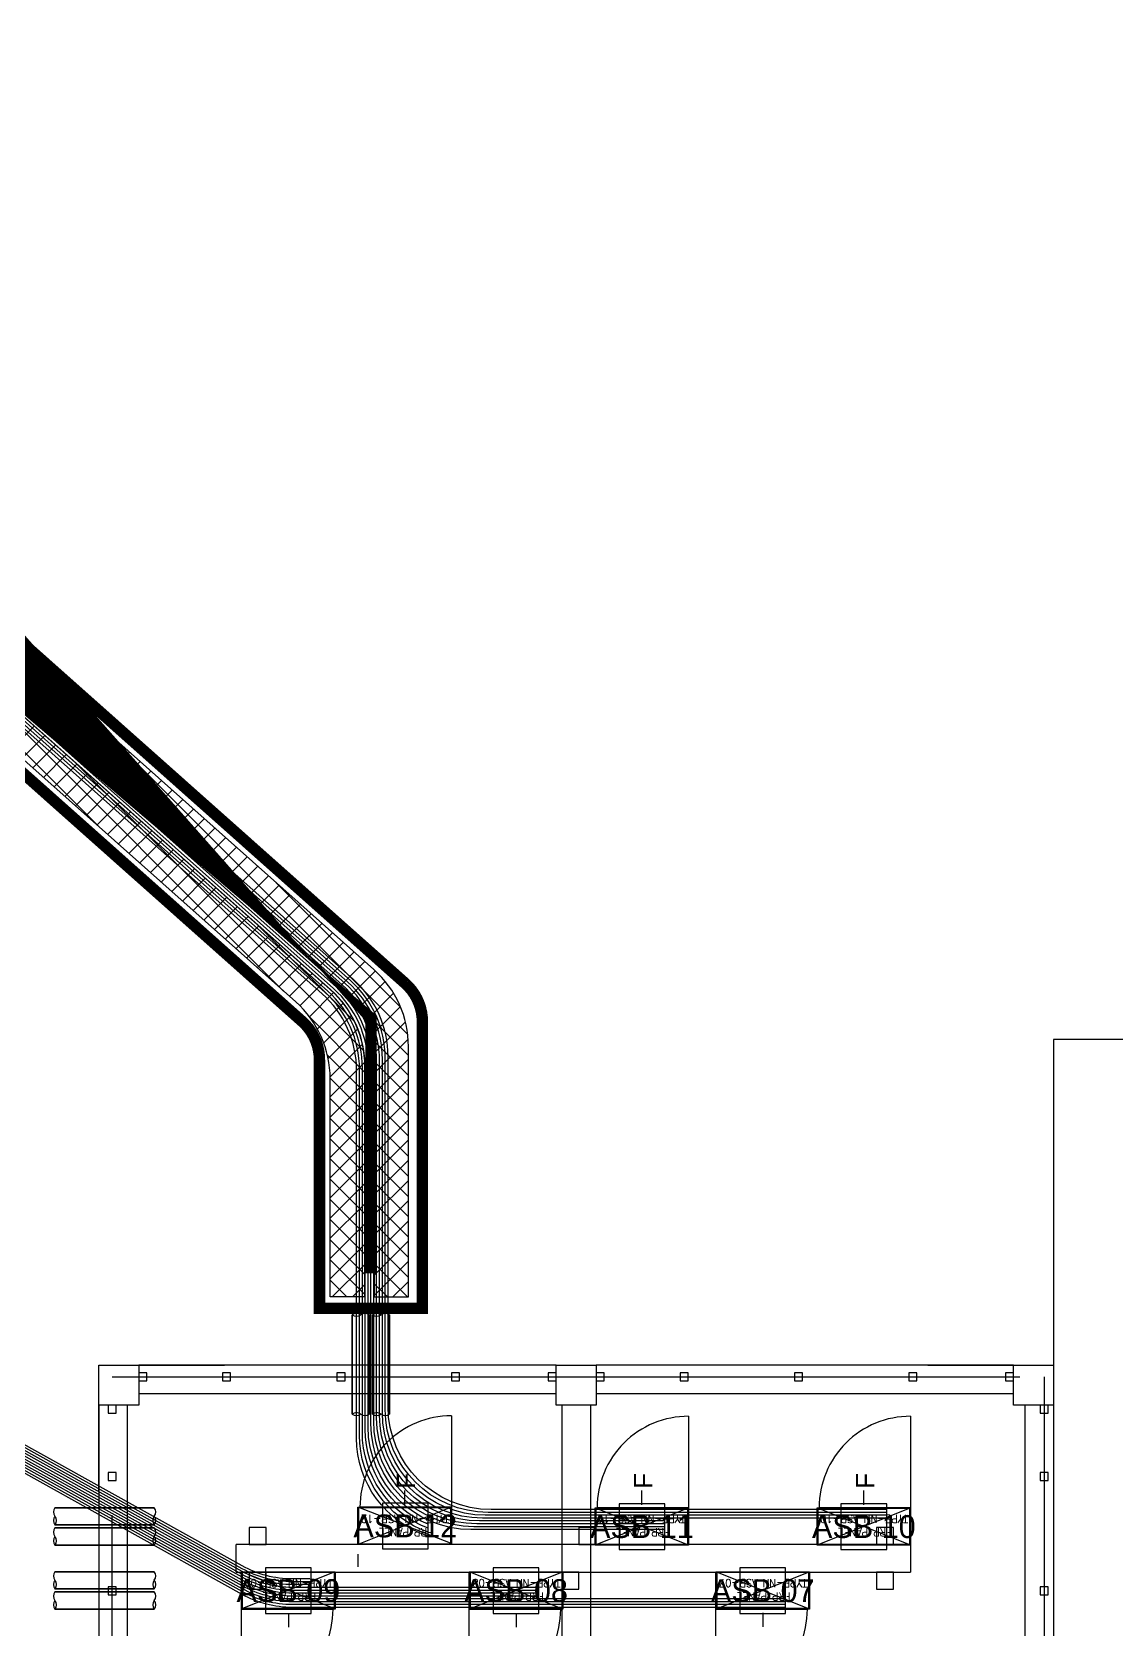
# Model space of a CAD drawing. Header units: metres. Extents: x 532643 to 533032, y 2674497 to 2674929.
# Drawn here: x 532826.05 to 532835.53, y 2674796.39 to 2674810.36 of the extents above; entities that cross this region are included whole.
import ezdxf
from ezdxf.enums import TextEntityAlignment as Align

# ---------------------------------------------------------------- set-up
doc = ezdxf.new("R2010")
doc.units = ezdxf.units.M
doc.header["$MEASUREMENT"] = 0
for name, pattern in [('DASHED', [0.75, 0.5, -0.25]), ('DASHED2', [0.375, 0.25, -0.125]), ('HIDDEN', [0.375, 0.25, -0.125]), ('PHANTOM', [63.50000000000001, 31.75, -6.35, 6.35, -6.35, 6.35, -6.35])]:
    doc.linetypes.add(name, pattern=pattern)
for name, color, linetype in [('1', 5, 'Continuous'), ('300mm Hume Pipe', 74, 'Continuous'), ('Excavation', 7, 'Continuous'), ('IDT', 7, 'Continuous'), ('LT Cable(AG) INV to LT Panel BL-06', 2, 'Continuous'), ('Trench (AC)-BL06', 14, 'Continuous')]:
    doc.layers.add(name, color=color, linetype=linetype)
doc.styles.add('Arial', font='arial.ttf')
doc.styles.add('RomanS', font='romans.shx')
doc.styles.get("Standard").update_dxf_attribs({"font": 'Adani Regular.ttf'})
doc.linetypes.add('FOUNDATION LAYOUT$0$FENCELINE1', pattern='A,6.35,-2.54,[133,ltypeshp.shx,S=2.54,R=0,X=-2.54,Y=0],-2.54,25.4', length=36.83)

# ---------------------------------------------------------------- blocks, each defined once
blk = doc.blocks.new('ASB')
at = {"layer": '1', "color": 5}
blk.add_lwpolyline([(-0.2, -0.2), (0.2, -0.2), (0.2, 0.2), (-0.2, 0.2)], close=True, dxfattribs=at)
at = {"layer": '1', "color": 7}
blk.add_attdef('ID', text='', height=0.2, dxfattribs=at).set_placement((0, 0), align=Align.MIDDLE_CENTER)
blk = doc.blocks.new('IDT')
at = {"layer": 'IDT', "color": 8, "linetype": 'PHANTOM', "ltscale": 0.25}
for p, q in [((33.78305947702646, 18.31032447560767), (33.78305947702646, 9.160324475607581)), ((25.63305947702636, 9.160324475607581), (25.63305947702636, 16.03532447560758)), ((33.78305947702646, 9.160324475607581), (25.63305947702636, 9.160324475607581))]:
    blk.add_line(p, q, dxfattribs=at)
at = {"layer": 'IDT', "color": 8}
for p, q in [((25.55203310577579, 9.410145771028397), (25.55203310577579, 12.06014577102826)), ((25.80203310577579, 9.410145771028397), (25.80203310577579, 12.06014577102826)), ((29.60203310577552, 9.410145771028397), (29.60203310577552, 12.06014577102826)), ((29.85203310577552, 9.410145771028397), (29.85203310577552, 12.06014577102826)), ((33.6520331057757, 9.410145771028397), (33.6520331057757, 12.06014577102826)), ((33.9020331057757, 9.410145771028397), (33.9020331057757, 12.06014577102826)), ((27.68603310577581, 11.1931585117926), (28.50403310577556, 11.1931585117926)), ((27.68603310577581, 10.86615851179261), (27.68603310577581, 11.1931585117926)), ((27.69503310577582, 10.86965851179264), (27.69503310577582, 11.18965851179257)), ((27.69503310577582, 11.18965851179257), (28.49503310577555, 11.18965851179257)), ((28.49503310577555, 11.18965851179257), (27.69503310577582, 10.86965851179264)), ((28.49503310577555, 10.86965851179264), (27.69503310577582, 11.18965851179257)), ((28.49503310577555, 11.18965851179257), (28.49503310577555, 10.86965851179264)), ((28.50403310577556, 11.1931585117926), (28.50403310577556, 10.86615851179261)), ((29.8430331057755, 11.19316355596482), (30.66103310577572, 11.19316355596482)), ((29.8430331057755, 10.86616355596482), (29.8430331057755, 11.19316355596482)), ((29.85203310577552, 10.86966355596462), (29.85203310577552, 11.18966355596478)), ((29.85203310577552, 11.18966355596478), (30.6520331057757, 11.18966355596478)), ((30.6520331057757, 11.18966355596478), (29.85203310577552, 10.86966355596462)), ((30.6520331057757, 10.86966355596462), (29.85203310577552, 11.18966355596478)), ((30.6520331057757, 11.18966355596478), (30.6520331057757, 10.86966355596462)), ((30.66103310577572, 11.19316355596482), (30.66103310577572, 10.86616355596482)), ((31.83392632624444, 11.19316355596482), (32.65192632624419, 11.19316355596482)), ((31.83392632624444, 10.86616355596482), (31.83392632624444, 11.19316355596482)), ((31.84292632624445, 10.86966355596462), (31.84292632624445, 11.18966355596478)), ((31.84292632624445, 11.18966355596478), (32.64292632624418, 11.18966355596478)), ((31.84292632624445, 10.86966355596462), (32.64292632624418, 11.18966355596478)), ((31.84292632624445, 11.18966355596478), (32.64292632624418, 10.86966355596485)), ((32.64292632624418, 11.18966355596478), (32.64292632624418, 10.86966355596485)), ((32.65192632624419, 11.19316355596482), (32.65192632624419, 10.86616355596482)), ((25.59805947702651, 11.06854747735485), (25.59805947702651, 10.99854747735469)), ((25.66805947702622, 11.06854747735485), (25.59805947702651, 11.06854747735485)), ((25.66805947702622, 10.99854747735469), (25.66805947702622, 11.06854747735485)), ((33.7480594770266, 11.06854747735485), (33.7480594770266, 10.99854747735469)), ((33.81805947702631, 11.06854747735485), (33.7480594770266, 11.06854747735485)), ((33.81805947702631, 10.99854747735469), (33.81805947702631, 11.06854747735485)), ((25.59805947702651, 10.99854747735469), (25.66805947702622, 10.99854747735469)), ((26.95103310577568, 11.01965851179273), (26.95103310577568, 10.86965851179264)), ((27.10103310577577, 11.01965851179273), (26.95103310577568, 11.01965851179273)), ((27.10103310577577, 10.86965851179264), (27.10103310577577, 11.01965851179273)), ((29.70203310577588, 11.01965851179273), (29.70203310577588, 10.86965851179264)), ((29.85203310577597, 11.01965851179273), (29.70203310577588, 11.01965851179273)), ((29.85203310577597, 10.86965851179264), (29.85203310577597, 11.01965851179273)), ((32.4369263262445, 11.0196585117925), (32.4369263262445, 10.86965851179264)), ((32.58692632624414, 11.0196585117925), (32.4369263262445, 11.0196585117925)), ((32.58692632624414, 10.86965851179264), (32.58692632624414, 11.0196585117925)), ((33.7480594770266, 10.99854747735469), (33.81805947702631, 10.99854747735469)), ((32.69924909500176, 10.86966355596462), (26.80203310577579, 10.86965851179286)), ((26.95103310577568, 10.86965851179264), (27.10103310577577, 10.86965851179264)), ((28.50403310577556, 10.86615851179261), (27.68603310577581, 10.86615851179261)), ((28.49503310577555, 10.86965851179264), (27.69503310577582, 10.86965851179264)), ((29.70203310577588, 10.86965851179264), (29.85203310577597, 10.86965851179264)), ((30.66103310577572, 10.86616355596482), (29.8430331057755, 10.86616355596482)), ((30.6520331057757, 10.86966355596462), (29.85203310577552, 10.86966355596462)), ((31.63518662643108, 10.71242244929829), (31.63518662643108, 10.8226436008905)), ((32.65192632624419, 10.86616355596482), (31.83392632624444, 10.86616355596482)), ((32.64292632624418, 10.86966355596485), (31.84292632624445, 10.86966355596462)), ((32.4369263262445, 10.86965851179264), (32.58692632624414, 10.86965851179264)), ((32.69925243467858, 10.86966355596758), (32.69925243467858, 10.62966355685978)), ((26.80203310577579, 10.6331585126876), (27.62003310577555, 10.6331585126876)), ((26.80203310577579, 10.3061585126876), (26.80203310577579, 10.6331585126876)), ((26.80203310577579, 10.62966355685978), (32.69924909500176, 10.62966355685978)), ((26.81103310577581, 10.30965851268763), (26.81103310577581, 10.62965851268757)), ((26.81103310577581, 10.62965851268757), (27.61103310577553, 10.62965851268757)), ((27.61103310577553, 10.62965851268757), (26.81103310577581, 10.30965851268763)), ((27.61103310577553, 10.30965851268763), (26.81103310577581, 10.62965851268757)), ((26.95103310577568, 10.62965851268757), (26.95103310577568, 10.6296585126878)), ((26.95103310577568, 10.62965851268757), (26.95103310577568, 10.47965851268748)), ((27.10103310577577, 10.62965851268757), (26.95103310577568, 10.62965851268757)), ((27.10103310577577, 10.47965851268748), (27.10103310577577, 10.62965851268757)), ((27.61103310577553, 10.62965851268757), (27.61103310577553, 10.30965851268763)), ((27.62003310577555, 10.6331585126876), (27.62003310577555, 10.3061585126876)), ((28.7430331057756, 10.6331585126876), (29.56103310577581, 10.6331585126876)), ((28.7430331057756, 10.3061585126876), (28.7430331057756, 10.6331585126876)), ((28.75203310577561, 10.30965851268763), (28.75203310577561, 10.62965851268757)), ((28.75203310577561, 10.62965851268757), (29.55203310577579, 10.62965851268757)), ((29.55203310577579, 10.62965851268757), (28.75203310577561, 10.30965851268763)), ((29.55203310577579, 10.30965851268763), (28.75203310577561, 10.62965851268757)), ((29.55203310577579, 10.62965851268757), (29.55203310577579, 10.30965851268763)), ((29.55203310577579, 10.62965851268757), (29.55203310577579, 10.47965851268748)), ((29.70203310577588, 10.62965851268757), (29.55203310577579, 10.62965851268757)), ((29.56103310577581, 10.6331585126876), (29.56103310577581, 10.3061585126876)), ((29.70203310577588, 10.47965851268748), (29.70203310577588, 10.62965851268757)), ((30.81703310577566, 10.62928158855436), (31.63503310577542, 10.62928158855436)), ((30.81703310577566, 10.30228158855437), (30.81703310577566, 10.62928158855436)), ((30.82603310577568, 10.3057815885544), (30.82603310577568, 10.62578158855433)), ((30.82603310577568, 10.62578158855433), (31.62603310577586, 10.62578158855433)), ((30.82603310577568, 10.3057815885544), (31.62603310577586, 10.62578158855433)), ((31.62603310577586, 10.62578158855433), (31.62603310577586, 10.3057815885544)), ((31.63503310577542, 10.62928158855436), (31.63503310577542, 10.30228158855437)), ((32.4369263262445, 10.62965851268757), (32.4369263262445, 10.47965851268748)), ((32.58692632624414, 10.62965851268757), (32.4369263262445, 10.62965851268757)), ((32.58692632624414, 10.47965851268748), (32.58692632624414, 10.62965851268757)), ((26.95103310577568, 10.47965851268748), (27.10103310577577, 10.47965851268748)), ((29.55203310577579, 10.47965851268748), (29.70203310577588, 10.47965851268748)), ((30.82603310577568, 10.61801765194389), (31.62603310577586, 10.3057815885544)), ((32.4369263262445, 10.47965851268748), (32.58692632624414, 10.47965851268748)), ((27.62003310577555, 10.3061585126876), (26.80203310577579, 10.3061585126876)), ((27.61103310577553, 10.30965851268763), (26.81103310577581, 10.30965851268763)), ((29.56103310577581, 10.3061585126876), (28.7430331057756, 10.3061585126876)), ((29.55203310577579, 10.30965851268763), (28.75203310577561, 10.30965851268763)), ((31.63503310577542, 10.30228158855437), (30.81703310577566, 10.30228158855437)), ((31.62603310577586, 10.3057815885544), (30.82603310577568, 10.3057815885544)), ((25.59805947702651, 10.06854747735485), (25.59805947702651, 9.998547477354691)), ((25.66805947702622, 10.06854747735485), (25.59805947702651, 10.06854747735485)), ((25.66805947702622, 9.998547477354691), (25.66805947702622, 10.06854747735485)), ((33.7480594770266, 10.06854747735485), (33.7480594770266, 9.998547477354691)), ((33.81805947702631, 10.06854747735485), (33.7480594770266, 10.06854747735485)), ((33.81805947702631, 9.998547477354691), (33.81805947702631, 10.06854747735485)), ((25.59805947702651, 9.998547477354691), (25.66805947702622, 9.998547477354691)), ((33.7480594770266, 9.998547477354691), (33.81805947702631, 9.998547477354691)), ((25.55203310577579, 9.06014577102826), (25.55203310577579, 9.410145771028397)), ((25.55203310577579, 9.410145771028397), (25.9020331057757, 9.410145771028397)), ((25.59805947702651, 9.480145771028333), (25.59805947702651, 9.410145771028397)), ((25.66805947702622, 9.480145771028333), (25.59805947702651, 9.480145771028333)), ((25.59805947702651, 9.410145771028397), (25.66805947702622, 9.410145771028397)), ((25.66805947702622, 9.410145771028397), (25.66805947702622, 9.480145771028333)), ((25.9020331057757, 9.410145771028397), (25.9020331057757, 9.06014577102826)), ((29.55203310577579, 9.06014577102826), (29.55203310577579, 9.410145771028397)), ((29.55203310577579, 9.410145771028397), (29.9020331057757, 9.410145771028397)), ((29.9020331057757, 9.410145771028397), (29.9020331057757, 9.06014577102826)), ((33.55203310577579, 9.06014577102826), (33.55203310577579, 9.410145771028397)), ((33.55203310577579, 9.410145771028397), (33.9020331057757, 9.410145771028397)), ((33.7480594770266, 9.480145771028333), (33.7480594770266, 9.410145771028397)), ((33.81805947702631, 9.480145771028333), (33.7480594770266, 9.480145771028333)), ((33.7480594770266, 9.410145771028397), (33.81805947702631, 9.410145771028397)), ((33.81805947702631, 9.410145771028397), (33.81805947702631, 9.480145771028333)), ((33.9020331057757, 9.410145771028397), (33.9020331057757, 9.06014577102826)), ((25.9020331057757, 9.31014577102826), (29.55203310577579, 9.31014577102826)), ((29.9020331057757, 9.31014577102826), (33.55203310577579, 9.31014577102826)), ((25.9020331057757, 9.195324475607663), (25.9020331057757, 9.1253244756075)), ((25.97203310577586, 9.195324475607663), (25.9020331057757, 9.195324475607663)), ((25.9020331057757, 9.1253244756075), (25.97203310577586, 9.1253244756075)), ((25.97203310577586, 9.1253244756075), (25.97203310577586, 9.195324475607663)), ((26.7480594770266, 9.195324475607663), (26.7480594770266, 9.1253244756075)), ((26.81805947702631, 9.195324475607663), (26.7480594770266, 9.195324475607663)), ((26.7480594770266, 9.1253244756075), (26.81805947702631, 9.1253244756075)), ((26.81805947702631, 9.1253244756075), (26.81805947702631, 9.195324475607663)), ((27.7480594770266, 9.195324475607663), (27.7480594770266, 9.1253244756075)), ((27.81805947702631, 9.195324475607663), (27.7480594770266, 9.195324475607663)), ((27.7480594770266, 9.1253244756075), (27.81805947702631, 9.1253244756075)), ((27.81805947702631, 9.1253244756075), (27.81805947702631, 9.195324475607663)), ((28.7480594770266, 9.195324475607663), (28.7480594770266, 9.1253244756075)), ((28.81805947702631, 9.195324475607663), (28.7480594770266, 9.195324475607663)), ((28.7480594770266, 9.1253244756075), (28.81805947702631, 9.1253244756075)), ((28.81805947702631, 9.1253244756075), (28.81805947702631, 9.195324475607663)), ((29.48220577756118, 9.195324475607663), (29.48220577756118, 9.1253244756075)), ((29.55220577756089, 9.195324475607663), (29.48220577756118, 9.195324475607663)), ((29.48220577756118, 9.1253244756075), (29.55220577756089, 9.1253244756075)), ((29.55220577756089, 9.1253244756075), (29.55220577756089, 9.195324475607663)), ((29.9020331057757, 9.195324475607663), (29.9020331057757, 9.1253244756075)), ((29.97203310577586, 9.195324475607663), (29.9020331057757, 9.195324475607663)), ((29.9020331057757, 9.1253244756075), (29.97203310577586, 9.1253244756075)), ((29.97203310577586, 9.1253244756075), (29.97203310577586, 9.195324475607663)), ((30.7480594770266, 9.195324475607663), (30.7480594770266, 9.1253244756075)), ((30.81805947702631, 9.195324475607663), (30.7480594770266, 9.195324475607663)), ((30.7480594770266, 9.1253244756075), (30.81805947702631, 9.1253244756075)), ((30.81805947702631, 9.1253244756075), (30.81805947702631, 9.195324475607663)), ((31.7480594770266, 9.195324475607663), (31.7480594770266, 9.1253244756075)), ((31.81805947702631, 9.195324475607663), (31.7480594770266, 9.195324475607663)), ((31.7480594770266, 9.1253244756075), (31.81805947702631, 9.1253244756075)), ((31.81805947702631, 9.1253244756075), (31.81805947702631, 9.195324475607663)), ((32.7480594770266, 9.195324475607663), (32.7480594770266, 9.1253244756075)), ((32.81805947702631, 9.195324475607663), (32.7480594770266, 9.195324475607663)), ((32.7480594770266, 9.1253244756075), (32.81805947702631, 9.1253244756075)), ((32.81805947702631, 9.1253244756075), (32.81805947702631, 9.195324475607663)), ((33.48203310577563, 9.195324475607663), (33.48203310577563, 9.1253244756075)), ((33.55203310577579, 9.195324475607663), (33.48203310577563, 9.195324475607663)), ((33.48203310577563, 9.1253244756075), (33.55203310577579, 9.1253244756075)), ((33.55203310577579, 9.1253244756075), (33.55203310577579, 9.195324475607663)), ((25.9020331057757, 9.06014577102826), (25.55203310577579, 9.06014577102826)), ((25.9020331057757, 9.06014577102826), (29.55203310577579, 9.06014577102826)), ((29.9020331057757, 9.06014577102826), (29.55203310577579, 9.06014577102826)), ((29.9020331057757, 9.06014577102826), (33.55203310577579, 9.06014577102826)), ((33.9020331057757, 9.06014577102826), (33.55203310577579, 9.06014577102826))]:
    blk.add_line(p, q, dxfattribs=at)
at = {"layer": 'IDT', "color": 8, "linetype": 'DASHED', "ltscale": 5}
for p, q in [((28.50403310577556, 11.99315851179233), (28.50403310577556, 11.1931585117926)), ((30.66103310577617, 11.99316355596432), (30.66103310577617, 11.19316355596482)), ((32.65192632624419, 11.99316355596454), (32.65192632624419, 11.19316355596482)), ((28.46019748933739, 11.1931585117926), (27.70403310577584, 11.1931585117926)), ((28.50403310577556, 11.1931585117926), (28.46019748933739, 11.1931585117926)), ((30.61719748933754, 11.19316355596482), (29.86103310577644, 11.19316355596482)), ((30.66103310577617, 11.19316355596482), (30.61719748933754, 11.19316355596482)), ((32.60809070980602, 11.19316355596482), (31.85192632624447, 11.19316355596482)), ((32.65192632624419, 11.19316355596482), (32.60809070980602, 11.19316355596482)), ((26.80203310577579, 9.506158512688103), (26.80203310577579, 10.3061585126876)), ((26.80203310577579, 10.3061585126876), (26.84586872221396, 10.3061585126876)), ((26.84586872221396, 10.3061585126876), (27.60203310577552, 10.3061585126876)), ((28.7430331057756, 9.506158512688103), (28.7430331057756, 10.3061585126876)), ((28.7430331057756, 10.3061585126876), (28.78686872221377, 10.3061585126876)), ((28.78686872221377, 10.3061585126876), (29.54303310577532, 10.3061585126876)), ((30.81703310577566, 9.502281588554638), (30.81703310577566, 10.30228158855437)), ((30.81703310577566, 10.30228158855437), (30.86086872221384, 10.30228158855437)), ((30.86086872221384, 10.30228158855437), (31.61703310577539, 10.30228158855437))]:
    blk.add_line(p, q, dxfattribs=at)
at = {"layer": 'IDT', "color": 7}
for p, q in [((28.09503310577546, 11.27669120714529), (28.09503310577546, 11.34921367546428)), ((30.25203310577561, 11.28019625131731), (30.25203310577561, 11.35271871963653)), ((32.24292632624409, 11.28019625131731), (32.24292632624409, 11.35271871963653)), ((27.68603310577581, 11.1931585117926), (28.50403310577556, 11.1931585117926)), ((27.68603310577581, 10.86615851179261), (27.68603310577581, 11.1931585117926)), ((28.09503310577546, 11.22553543595552), (28.09503310577546, 11.27669120714529)), ((28.50403310577556, 11.1931585117926), (28.50403310577556, 10.86615851179261)), ((29.8430331057755, 11.19316355596482), (30.66103310577572, 11.19316355596482)), ((29.8430331057755, 10.86616355596482), (29.8430331057755, 11.19316355596482)), ((30.25203310577561, 11.22904048012754), (30.25203310577561, 11.28019625131731)), ((30.66103310577572, 11.19316355596482), (30.66103310577572, 10.86616355596482)), ((31.83392632624444, 11.19316355596482), (32.65192632624419, 11.19316355596482)), ((31.83392632624444, 10.86616355596482), (31.83392632624444, 11.19316355596482)), ((32.24292632624409, 11.22904048012776), (32.24292632624409, 11.28019625131731)), ((32.65192632624419, 11.19316355596482), (32.65192632624419, 10.86616355596482)), ((28.50403310577556, 10.86615851179261), (27.68603310577581, 10.86615851179261)), ((30.66103310577572, 10.86616355596482), (29.8430331057755, 10.86616355596482)), ((32.65192632624419, 10.86616355596482), (31.83392632624444, 10.86616355596482)), ((26.80203310577579, 10.6331585126876), (27.62003310577555, 10.6331585126876)), ((26.80203310577579, 10.3061585126876), (26.80203310577579, 10.6331585126876)), ((27.62003310577555, 10.6331585126876), (27.62003310577555, 10.3061585126876)), ((28.7430331057756, 10.6331585126876), (29.56103310577581, 10.6331585126876)), ((28.7430331057756, 10.3061585126876), (28.7430331057756, 10.6331585126876)), ((29.56103310577581, 10.6331585126876), (29.56103310577581, 10.3061585126876)), ((30.81703310577566, 10.62928158855436), (31.63503310577542, 10.62928158855436)), ((30.81703310577566, 10.30228158855437), (30.81703310577566, 10.62928158855436)), ((31.63503310577542, 10.62928158855436), (31.63503310577542, 10.30228158855437)), ((27.62003310577555, 10.3061585126876), (26.80203310577579, 10.3061585126876)), ((27.21103310577544, 10.28055006587385), (27.21103310577544, 10.22939429468408)), ((27.21103310577544, 10.22939429468408), (27.21103310577544, 10.15687182636486)), ((29.56103310577581, 10.3061585126876), (28.7430331057756, 10.3061585126876)), ((29.1520331057757, 10.28055006587385), (29.1520331057757, 10.22939429468408)), ((29.1520331057757, 10.22939429468408), (29.1520331057757, 10.15687182636486)), ((31.63503310577542, 10.30228158855437), (30.81703310577566, 10.30228158855437)), ((31.22603310577577, 10.28055511004584), (31.22603310577577, 10.22939933885607)), ((31.22603310577577, 10.22939933885607), (31.22603310577577, 10.15687687053685))]:
    blk.add_line(p, q, dxfattribs=at)
at = {"layer": 'IDT', "color": 124}
for p, q in [((34.28454869628402, 11.19321100944774), (33.41546722306956, 11.19321100944774)), ((33.41546722306956, 11.19321100944774), (34.28454869628402, 11.19321100944774)), ((33.41546722306956, 11.04321100944787), (34.28454869628402, 11.04321100944787)), ((34.28454869628402, 11.04321100944787), (33.41546722306956, 11.04321100944787)), ((34.28454869628584, 11.01616355596605), (33.41546722307137, 11.01616355596605)), ((33.41546722307137, 11.01616355596605), (34.28454869628584, 11.01616355596605)), ((33.41546722307137, 10.86616355596618), (34.28454869628584, 10.86616355596618)), ((34.28454869628584, 10.86616355596618), (33.41546722307137, 10.86616355596618)), ((34.28454869628402, 10.63321101034273), (33.41546722306956, 10.63321101034273)), ((33.41546722306956, 10.63321101034273), (34.28454869628402, 10.63321101034273)), ((33.41546722306956, 10.48321101034287), (34.28454869628402, 10.48321101034287)), ((34.28454869628402, 10.48321101034287), (33.41546722306956, 10.48321101034287)), ((34.28454869628584, 10.45616355686104), (33.41546722307137, 10.45616355686104)), ((33.41546722307137, 10.45616355686104), (34.28454869628584, 10.45616355686104)), ((33.41546722307137, 10.30616355686118), (34.28454869628584, 10.30616355686118)), ((34.28454869628584, 10.30616355686118), (33.41546722307137, 10.30616355686118)), ((31.3578251571378, 9.487376799342314), (31.3578251571378, 8.61829532612785)), ((31.3578251571378, 8.61829532612785), (31.3578251571378, 9.487376799342314)), ((31.50782515713789, 8.61829532612785), (31.50782515713789, 9.487376799342314)), ((31.50782515713789, 9.487376799342314), (31.50782515713789, 8.61829532612785)), ((31.53487261061926, 9.487376799344133), (31.53487261061926, 8.618295326129669)), ((31.53487261061926, 8.618295326129669), (31.53487261061926, 9.487376799344133)), ((31.68487261061935, 8.618295326129669), (31.68487261061935, 9.487376799344133)), ((31.68487261061935, 9.487376799344133), (31.68487261061935, 8.618295326129669))]:
    blk.add_line(p, q, dxfattribs=at)
at = {"layer": 'IDT', "color": 8, "linetype": 'HIDDEN', "ltscale": 2.5}
blk.add_line((26.80203310577579, 10.62966355685978), (26.80203292904551, 10.86965851179264), dxfattribs=at)
at = {"layer": 'IDT', "color": 8, "linetype": 'DASHED2', "ltscale": 5}
for p, q in [((25.55203310577579, 9.06014577102826), (25.55203310577579, 10.1601457710284)), ((33.9020331057757, 10.1601457710284), (33.9020331057757, 9.06014577102826)), ((26.6520331057757, 9.06014577102826), (25.55203310577579, 9.06014577102826)), ((33.9020331057757, 9.06014577102826), (32.80203310577579, 9.06014577102826))]:
    blk.add_line(p, q, dxfattribs=at)
at = {"layer": 'IDT', "color": 7, "linetype": 'FOUNDATION LAYOUT$0$FENCELINE1', "ltscale": 0.01}
blk.add_lwpolyline([(19.91065726106834, 22.48539390819508), (11.80103310577559, 22.48539390819508), (11.80103310577559, 6.210393908265019), (19.73137271900467, 6.210393908225001), (25.55203310577579, 6.210393908225001), (25.55203310577579, 9.06014577102826)], dxfattribs=at)
at = {"layer": 'IDT', "color": 8, "linetype": 'DASHED', "ltscale": 5}
for centre, start, end in [((28.50403310577556, 11.1931585117926), 90, 180), ((30.66103310577617, 11.19316355596482), 90, 180), ((32.65192632624419, 11.19316355596482), 90, 180), ((26.80203310577579, 10.3061585126876), 270, 0), ((28.7430331057756, 10.3061585126876), 270, 0), ((30.81703310577566, 10.30228158855437), 270, 0)]:
    blk.add_arc(centre, 0.7999999999996508, start, end, dxfattribs=at)
at = {"layer": 'IDT', "color": 124}
for centre, radius, start, end in [((33.46528137758176, 11.15571100944828), 0.06235142331725626, 143.0276363458421, 216.9723636541578), ((33.36565306855007, 11.15571100944715), 0.06235142332423081, 323.0276363719184, 36.97236362808165), ((34.33436285080396, 11.15571100944715), 0.06235142332423081, 143.0276363719183, 216.9723636280808), ((34.23473454177227, 11.15571100944828), 0.06235142331725626, 323.0276363458421, 36.9723636541579), ((33.46528137758449, 11.0807110094471), 0.06235142331974031, 143.0276363562435, 216.9723636280808), ((34.23473454176909, 11.0807110094471), 0.06235142331974031, 323.0276363719184, 36.9723636437565), ((33.46528137758358, 10.97866355596659), 0.06235142331725626, 143.0276363458421, 216.9723636541578), ((33.46528137758631, 10.90366355596541), 0.06235142331974031, 143.0276363562435, 216.9723636280808), ((33.36565306855189, 10.97866355596545), 0.06235142332423081, 323.0276363719184, 36.97236362808165), ((34.33436285080577, 10.97866355596545), 0.06235142332423081, 143.0276363719183, 216.9723636280808), ((34.23473454177409, 10.97866355596659), 0.06235142331725626, 323.0276363458421, 36.9723636541579), ((34.23473454177091, 10.90366355596541), 0.06235142331974031, 323.0276363719184, 36.9723636437565), ((33.46528137758176, 10.59571101034328), 0.06235142331725626, 143.0276363458421, 216.9723636541578), ((33.36565306855007, 10.59571101034214), 0.06235142332423081, 323.0276363719184, 36.97236362808165), ((34.33436285080396, 10.59571101034214), 0.06235142332423081, 143.0276363719183, 216.9723636280808), ((34.23473454177227, 10.59571101034328), 0.06235142331725626, 323.0276363458421, 36.9723636541579), ((33.46528137758449, 10.5207110103421), 0.06235142331974031, 143.0276363562435, 216.9723636280808), ((34.23473454176909, 10.5207110103421), 0.06235142331974031, 323.0276363719184, 36.9723636437565), ((33.46528137758358, 10.41866355686159), 0.06235142331725626, 143.0276363458421, 216.9723636541578), ((33.46528137758631, 10.34366355686041), 0.06235142331974031, 143.0276363562435, 216.9723636280808), ((33.36565306855189, 10.41866355686045), 0.06235142332423081, 323.0276363719184, 36.97236362808165), ((34.33436285080577, 10.41866355686045), 0.06235142332423081, 143.0276363719183, 216.9723636280808), ((34.23473454177409, 10.41866355686159), 0.06235142331725626, 323.0276363458421, 36.9723636541579), ((34.23473454177091, 10.34366355686041), 0.06235142331974031, 323.0276363719184, 36.9723636437565), ((31.39532515713725, 9.43756264482738), 0.06235142331974176, 53.02763635368521, 126.9723636463148), ((31.47032515713798, 9.437562644830336), 0.06235142331725626, 53.02763635368521, 126.9723636463148), ((31.47032515713707, 9.537190953862023), 0.06235142332423227, 233.0276363536852, 306.9723636463148), ((31.57237261061871, 9.4375626448292), 0.06235142331974176, 53.02763635368521, 126.9723636463148), ((31.6473726106199, 9.437562644832155), 0.06235142331725626, 53.02763635368521, 126.9723636463148), ((31.64737261061853, 9.537190953863842), 0.06235142332423227, 233.0276363536852, 306.9723636463148), ((31.39532515713725, 8.668109480642784), 0.06235142331974176, 233.0276363536852, 306.9723636463148), ((31.47032515713707, 8.568481171608141), 0.06235142332423227, 53.02763635368521, 126.9723636463148), ((31.47032515713798, 8.668109480639828), 0.06235142331725626, 233.0276363536852, 306.9723636463148), ((31.57237261061871, 8.668109480644603), 0.06235142331974176, 233.0276363536852, 306.9723636463148), ((31.64737261061853, 8.56848117160996), 0.06235142332423227, 53.02763635368521, 126.9723636463148), ((31.6473726106199, 8.668109480641647), 0.06235142331725626, 233.0276363536852, 306.9723636463148)]:
    blk.add_arc(centre, radius, start, end, dxfattribs=at)
at = {"layer": 'IDT', "color": 7, "style": 'RomanS', "width": 0.9}
for s, p in [('FRP PANEL', (27.85184958396192, 11.04685574733401)), ('FRP PANEL', (30.00884958396207, 11.04686079150599)), ('FRP PANEL', (31.99974280443055, 11.04686079150622)), ('TYPE-NN ASB-07', (27.7076995839623, 10.93018908066722)), ('TYPE-NN ASB-08', (29.86469958396199, 10.93019412483943)), ('TYPE-NN ASB-09', (31.85709280443078, 10.93019412483943)), ('FRP PANEL', (26.96784958396191, 10.486855748229)), ('FRP PANEL', (28.90884958396217, 10.486855748229)), ('FRP PANEL', (30.98284958396223, 10.48686079240099)), ('TYPE-NN ASB-10', (26.82369958396228, 10.37018908156222)), ('TYPE-NN ASB-11', (28.7736995839621, 10.37018908156222)), ('TYPE-NN ASB-12', (30.83869958396215, 10.37019412573443))]:
    blk.add_text(s, height=0.07, dxfattribs=at).set_placement(p)
at = {"layer": 'IDT', "color": 7, "style": 'Arial'}
for p in [(27.11984584907739, 10.13972772747468), (29.06084584907765, 10.13972772747468), (31.13484584907772, 10.13973277164666)]:
    blk.add_text('F', height=0.16, rotation=270, dxfattribs=at).set_placement(p)

msp = doc.modelspace()

# ---------------------------------------------------------------- hatches: boundary and pattern name
at = {"layer": '300mm Hume Pipe'}
h = msp.add_hatch(dxfattribs=at)
h.set_pattern_fill('ANSI37', color=74)
h.set_pattern_definition([(45, (0, 749.9980000001378), (-0.08838834764831845, 0.08838834764831845), []), (135, (0, 749.9980000001378), (-0.08838834764831845, -0.08838834764831843), [])])
edge = h.paths.add_edge_path()
edge.add_line((532829.0382895741, 2674799.296708546), (532829.3382895739, 2674799.296708546))
edge.add_line((532829.3382895739, 2674799.296708546), (532829.3382895739, 2674801.487289007))
edge.add_arc((532828.4382895738, 2674801.487289008), 0.9000000001396984, 359.9999999703551, 408.3287436989939)
edge.add_line((532829.0366597067, 2674802.159563642), (532822.3225955841, 2674808.135537201))
edge.add_arc((532822.920965717, 2674808.807811836), 0.9000000002774085, 180, 228.3287437187034, ccw=False)
edge.add_line((532822.0209657168, 2674808.807811836), (532822.0209657169, 2674810.314203433))
edge.add_line((532822.0209657169, 2674810.314203433), (532821.7209657171, 2674810.314203433))
edge.add_line((532821.7209657171, 2674810.314203433), (532821.720965717, 2674808.673210654))
edge.add_arc((532822.6209657171, 2674808.673210654), 0.9000000001396984, 180, 228.3287437187034)
edge.add_line((532822.0225955842, 2674808.00093602), (532828.736659707, 2674802.02496246))
edge.add_arc((532828.138289574, 2674801.352687825), 0.900000000354808, 0, 48.32874371316751, ccw=False)
edge.add_line((532829.0382895741, 2674801.352687825), (532829.0382895741, 2674799.296708546))
edge = h.paths.add_edge_path()
edge.add_line((532821.6369028456, 2674810.262976613), (532821.6369028455, 2674808.635494115))
edge.add_arc((532822.5369028456, 2674808.635494115), 0.9000000001396984, 180, 228.3287437187034)
edge.add_line((532821.9385327126, 2674807.96321948), (532828.6525968354, 2674801.987245921))
edge.add_arc((532828.0542267024, 2674801.314971286), 0.9000000002774085, 0, 48.32874371870338, ccw=False)
edge.add_line((532828.9542267026, 2674801.314971286), (532828.9542267026, 2674799.296708546))
edge.add_line((532828.9542267026, 2674799.296708546), (532828.6542267025, 2674799.296708546))
edge.add_line((532828.6542267025, 2674799.296708546), (532828.6542267024, 2674801.205169657))
edge.add_arc((532827.7542267023, 2674801.205169657), 0.9000000001396984, 0, 48.33614239672145)
edge.add_line((532828.3525100184, 2674801.877521554), (532821.6386195295, 2674807.851786938))
edge.add_arc((532822.2369028457, 2674808.524138836), 0.900000000033609, 180, 228.3361423967214, ccw=False)
edge.add_line((532821.3369028455, 2674808.524138836), (532821.3369028455, 2674810.314203433))
edge.add_line((532821.3369028455, 2674810.314203433), (532821.6369028456, 2674810.314203433))
edge.add_line((532821.6369028456, 2674810.314203433), (532821.6369028456, 2674810.262976613))

# ---------------------------------------------------------------- linework, layer by layer
at = {"layer": '300mm Hume Pipe', "color": 74}
for points in [[(532821.6369028456, 2674810.262976613), (532821.6369028455, 2674808.635494115, 0.2140562423256003), (532821.9385327126, 2674807.96321948), (532828.6525968354, 2674801.987245921, -0.2140562423092027), (532828.9542267026, 2674801.314971286), (532828.9542267026, 2674799.296708546), (532828.6542267025, 2674799.296708546), (532828.6542267024, 2674801.205169657, 0.2140900045463655), (532828.3525100184, 2674801.877521554), (532821.6386195295, 2674807.851786938, -0.2140900045615197), (532821.3369028455, 2674808.524138836), (532821.3369028455, 2674810.314203433), (532821.6369028456, 2674810.314203433), (532821.6369028456, 2674810.262976613)], [(532829.0382895741, 2674799.296708546), (532829.3382895739, 2674799.296708546), (532829.3382895739, 2674801.487289007, 0.2140562423100663), (532829.0366597067, 2674802.159563642), (532822.3225955841, 2674808.135537201, -0.2140562423329815), (532822.0209657168, 2674808.807811836), (532822.0209657169, 2674810.314203433), (532821.7209657171, 2674810.314203433), (532821.720965717, 2674808.673210654, 0.2140562423301491), (532822.0225955842, 2674808.00093602), (532828.736659707, 2674802.02496246, -0.2140562423100663), (532829.0382895741, 2674801.352687825)]]:
    msp.add_lwpolyline(points, format="xyb", close=True, dxfattribs=at)
at = {"layer": 'Excavation', "color": 3, "const_width": 0.1}
msp.add_lwpolyline([(532829.0099354833, 2674799.503849138), (532829.0099354833, 2674801.736423512), (532821.6926116262, 2674808.251225982), (532821.6926116263, 2674810.414203433)], dxfattribs=at)
at = {"layer": 'LT Cable(AG) INV to LT Panel BL-06'}
for points in [[(532828.4764828403, 2674796.804503328), (532828.3222250219, 2674796.804508372, -0.1278039081214447), (532827.8840762534, 2674796.918362293), (532825.8145644006, 2674798.071779062, 0.1278039081603817), (532825.3764156321, 2674798.185632983), (532819.6977843688, 2674798.185632983, -0.4142135623931155), (532818.7977843686, 2674799.085632983), (532818.7977843686, 2674810.353168568, 0.03995823480772897), (532818.7863250354, 2674810.496331005), (532818.7151677436, 2674810.937970226, -0.03995823482116238), (532818.7037084104, 2674811.081132664), (532818.7037084105, 2674920.587669279, 0.4142135623696432), (532817.8037084105, 2674921.487669279), (532710.8015845179, 2674921.48766928, -0.4142135623693032), (532709.9015845179, 2674922.38766928), (532709.9015845179, 2674922.689769275)], [(532828.4764828403, 2674796.829503328), (532828.3222250219, 2674796.829508372, -0.1278039081214447), (532827.8840762534, 2674796.943362293), (532825.8145643998, 2674798.096779062, 0.1278039081603817), (532825.3764156313, 2674798.210632984), (532819.7227843687, 2674798.210632983, -0.4142135623931891), (532818.8227843685, 2674799.110632983), (532818.8227843685, 2674810.355169675, 0.03995823471040594), (532818.8113250353, 2674810.498332112), (532818.7401677438, 2674810.939971333, -0.03995823470981269), (532818.7287084105, 2674811.08313377), (532818.7287084104, 2674920.612669279, 0.4142135623727862), (532817.8287084104, 2674921.512669279), (532807.9775845179, 2674921.512669279, -0.414213562373095), (532807.0775845179, 2674922.412669279), (532807.0775845179, 2674922.689769275)], [(532830.4792512616, 2674796.754503328), (532828.3222250219, 2674796.754508372, -0.1278039081214447), (532827.8840762534, 2674796.868362294), (532825.8145644006, 2674798.021779062, 0.1278039081603817), (532825.3764156321, 2674798.135632983), (532819.6477843687, 2674798.135632983, -0.4142135623929696), (532818.7477843686, 2674799.035632983), (532818.7477843686, 2674810.349166354, 0.03995823475906743), (532818.7363250353, 2674810.492328791), (532818.6651677437, 2674810.933968012, -0.03995823476548754), (532818.6537084104, 2674811.07713045), (532818.6537084104, 2674890.537669279, 0.4142135623693327), (532817.7537084104, 2674891.437669279), (532710.8015845179, 2674891.43766928, -0.4142135623693011), (532709.9015845179, 2674892.33766928), (532709.9015845179, 2674892.689769275)], [(532828.4764828403, 2674796.779503328), (532828.3222250219, 2674796.779508372, -0.1278039081214447), (532827.8840762534, 2674796.893362293), (532825.8145644006, 2674798.046779062, 0.1278039081603817), (532825.3764156321, 2674798.160632983), (532819.6727843687, 2674798.160632983, -0.4142135623930421), (532818.7727843686, 2674799.060632983), (532818.7727843686, 2674810.351167461, 0.03995823475906743), (532818.7613250354, 2674810.494329899), (532818.6901677437, 2674810.935969119, -0.03995823476548754), (532818.6787084105, 2674811.079131557), (532818.6787084105, 2674890.562669279, 0.414213562373095), (532817.7787084104, 2674891.462669279), (532807.9775845179, 2674891.462669279, -0.414213562373095), (532807.0775845179, 2674892.362669279), (532807.0775845179, 2674892.689769275)], [(532830.4792512616, 2674796.704503329), (532828.3222250219, 2674796.704508373, -0.1278039081214447), (532827.8840762534, 2674796.818362294), (532825.8145644006, 2674797.971779062, 0.1278039081603817), (532825.3764156321, 2674798.085632984), (532819.5977843687, 2674798.085632983, -0.4142135623928257), (532818.6977843685, 2674798.985632983), (532818.6977843685, 2674810.345164141, 0.03995823471040594), (532818.6863250353, 2674810.488326578), (532818.6151677438, 2674810.929965799, -0.03995823470949789), (532818.6037084105, 2674811.073128236), (532818.6037084104, 2674860.487669279, 0.4142135623686533), (532817.7037084104, 2674861.387669279), (532710.8015845179, 2674861.387669281, -0.4142135623692996), (532709.9015845179, 2674862.287669281), (532709.9015845179, 2674862.689769275)], [(532830.4792512616, 2674796.729503328), (532828.3222250219, 2674796.729508372, -0.1278039081214447), (532827.8840762534, 2674796.843362294), (532825.8145644006, 2674797.996779062, 0.1278039081603817), (532825.3764156321, 2674798.110632984), (532819.6227843687, 2674798.110632983, -0.4142135623928975), (532818.7227843686, 2674799.010632983), (532818.7227843686, 2674810.347165247, 0.03995823475906743), (532818.7113250353, 2674810.490327685), (532818.6401677437, 2674810.931966905, -0.03995823476548754), (532818.6287084104, 2674811.075129343), (532818.6287084104, 2674860.512669279, 0.414213562373095), (532817.7287084104, 2674861.412669279), (532807.9775845179, 2674861.412669279, -0.414213562373095), (532807.0775845179, 2674862.312669279), (532807.0775845179, 2674862.689769275)], [(532832.6362512615, 2674796.654508373), (532828.3222250219, 2674796.654508373, -0.1278039081214447), (532827.8840762534, 2674796.768362294), (532825.8145644014, 2674797.921779062, 0.1278039081603817), (532825.3764156329, 2674798.035632983), (532819.5477843687, 2674798.035632983, -0.4142135623926842), (532818.6477843686, 2674798.935632983), (532818.6477843686, 2674810.341161927, 0.03995823475906743), (532818.6363250354, 2674810.484324364), (532818.5651677437, 2674810.925963585, -0.03995823476548754), (532818.5537084105, 2674811.069126023), (532818.5537084105, 2674837.937669279, 0.4142135623693292), (532817.6537084104, 2674838.837669279), (532710.8015845179, 2674838.83766928, -0.4142135623692977), (532709.9015845179, 2674839.73766928), (532709.9015845179, 2674840.189769275)], [(532830.4792512616, 2674796.679503329), (532828.3222250219, 2674796.679508373, -0.1278039081214447), (532827.8840762534, 2674796.793362294), (532825.8145644014, 2674797.946779062, 0.1278039081603817), (532825.3764156329, 2674798.060632983), (532819.5727843688, 2674798.060632983, -0.4142135623927547), (532818.6727843686, 2674798.960632983), (532818.6727843686, 2674810.343163033, 0.03995823480772897), (532818.6613250354, 2674810.486325471), (532818.5901677436, 2674810.927964692, -0.03995823482194478), (532818.5787084104, 2674811.07112713), (532818.5787084105, 2674837.962669279, 0.4142135623712147), (532817.6787084105, 2674838.862669279), (532775.5855845179, 2674838.862669279, -0.4142135623699228), (532774.6855845179, 2674839.762669279), (532774.6855845179, 2674840.189769275)], [(532832.6362512615, 2674796.629508373), (532828.3222250219, 2674796.629508373, -0.1278039081214447), (532827.8840762534, 2674796.743362294), (532825.8145644014, 2674797.896779062, 0.1278039081603817), (532825.3764156329, 2674798.010632983), (532819.5227843687, 2674798.010632983, -0.414213562392614), (532818.6227843686, 2674798.910632983), (532818.6227843686, 2674810.33916082, 0.03995823475906743), (532818.6113250353, 2674810.482323258), (532818.5401677437, 2674810.923962479, -0.03995823476548754), (532818.5287084104, 2674811.067124916), (532818.5287084104, 2674815.412669279, 0.4142135623591174), (532817.6287084104, 2674816.312669279), (532790.1557843682, 2674816.31266928, 0.4142135623875159), (532789.2557843681, 2674815.412669281), (532789.2557843681, 2674809.71266928, -0.414213562373095), (532788.3557843681, 2674808.81266928), (532710.8015845179, 2674808.81266928, -0.414213562373095), (532709.9015845179, 2674809.71266928), (532709.9015845179, 2674810.189769275)], [(532832.6362512615, 2674796.579508373), (532828.3222250219, 2674796.579508373, -0.1278039081214447), (532827.8840762534, 2674796.693362294), (532825.8145644014, 2674797.846779062, 0.1278039081603817), (532825.3764156329, 2674797.960632984), (532819.4727843687, 2674797.960632983, -0.4142135623924753), (532818.5727843685, 2674798.860632983), (532818.5727843685, 2674810.335158607, 0.03995823471040594), (532818.5613250353, 2674810.478321044), (532818.4901677438, 2674810.919960265, -0.03995823470454672), (532818.4787084105, 2674811.063122702), (532818.4787084104, 2674815.362669279, 0.4142135623525118), (532817.5787084104, 2674816.262669279), (532790.2057843682, 2674816.262669281, 0.4142135623875671), (532789.3057843682, 2674815.362669281), (532789.3057843682, 2674787.162669281, -0.414213562373095), (532788.4057843682, 2674786.262669281), (532710.8015845179, 2674786.262669281, -0.414213562373095), (532709.9015845179, 2674787.162669281), (532709.9015845179, 2674787.689769275)], [(532832.6362512615, 2674796.604508373), (532828.3222250219, 2674796.604508373, -0.1278039081214447), (532827.8840762534, 2674796.718362294), (532825.8145644014, 2674797.871779062, 0.1278039081603817), (532825.3764156329, 2674797.985632984), (532819.4977843687, 2674797.985632983, -0.4142135623925443), (532818.5977843686, 2674798.885632983), (532818.5977843686, 2674810.337159713, 0.03995823475906743), (532818.5863250353, 2674810.480322151), (532818.5151677437, 2674810.921961371, -0.03995823476548754), (532818.5037084104, 2674811.065123809), (532818.5037084104, 2674815.387669279, 0.4142135623590935), (532817.6037084104, 2674816.287669279), (532790.1807843682, 2674816.287669281, 0.4142135623875415), (532789.2807843682, 2674815.387669281), (532789.2807843682, 2674787.18766928, -0.414213562373095), (532788.3807843681, 2674786.287669281), (532775.5855845179, 2674786.287669281, -0.414213562373095), (532774.6855845179, 2674787.18766928), (532774.6855845179, 2674787.689769275)]]:
    msp.add_lwpolyline(points, format="xyb", dxfattribs=at)
at = {"layer": 'LT Cable(AG) INV to LT Panel BL-06', "color": 5}
for points in [[(532829.5101633108, 2674797.204361049, -0.3259988777103935), (532828.8849354833, 2674798.061390951), (532828.8849354833, 2674801.276624703, 0.2140186322185252), (532828.5834023167, 2674801.948813254), (532821.8691447929, 2674807.926690189, -0.2140186322320503), (532821.5676116262, 2674808.59887874), (532821.5676116263, 2674810.327858747, 0.04301523001170813), (532821.5543385582, 2674810.481856631), (532821.4794814786, 2674810.912887156, -0.04301522998253888), (532821.4662084104, 2674811.066885039), (532821.4662084104, 2674920.600169279, -0.4142135623701943), (532822.3662084105, 2674921.500169279), (532867.584984218, 2674921.50016928, 0.4142135623701377), (532868.484984218, 2674922.400169279), (532868.484984218, 2674922.689769275)], [(532829.5101633107, 2674797.237782299, -0.3179111482981459), (532828.9099354834, 2674798.086390951), (532828.9099354834, 2674801.287839308, 0.2140186322185252), (532828.6084023167, 2674801.96002786), (532821.8941447929, 2674807.937904794, -0.2140186322321069), (532821.5926116263, 2674808.610093345), (532821.5926116264, 2674810.330013495, 0.04301523006026459), (532821.5793385583, 2674810.484011379), (532821.5044814785, 2674810.915041904, -0.04301523003857886), (532821.4912084104, 2674811.069039788), (532821.4912084105, 2674920.575169279, -0.4142135623699482), (532822.3912084105, 2674921.475169279), (532964.760984218, 2674921.475169281, 0.4142135623702392), (532965.660984218, 2674922.37516928), (532965.660984218, 2674922.689769275)], [(532829.5101633107, 2674797.272032246, -0.3097769471170886), (532828.9349354834, 2674798.111390951), (532828.9349354834, 2674801.299053913, 0.2140186322185252), (532828.6334023167, 2674801.971242465), (532821.919144793, 2674807.949119399, -0.2140186322321641), (532821.6176116263, 2674808.62130795), (532821.6176116264, 2674810.332168244, 0.04301523001187163), (532821.6043385583, 2674810.486166127), (532821.5294814786, 2674810.917196652, -0.04301522998253888), (532821.5162084105, 2674811.071194536), (532821.5162084105, 2674890.550169279, -0.4142135623701912), (532822.4162084105, 2674891.450169279), (532867.584984218, 2674891.45016928, 0.4142135623701346), (532868.484984218, 2674892.35016928), (532868.484984218, 2674892.689769275)], [(532829.5101633107, 2674797.307138621, -0.3015862789084595), (532828.9599354833, 2674798.136390951), (532828.9599354833, 2674801.310268518, 0.2140186322185252), (532828.6584023166, 2674801.98245707), (532821.9441447929, 2674807.960334004, -0.2140186322322218), (532821.6426116262, 2674808.632522556), (532821.6426116263, 2674810.334322992, 0.04301523001195461), (532821.6293385582, 2674810.488320876), (532821.5544814785, 2674810.919351401, -0.04301522998253888), (532821.5412084104, 2674811.073349284), (532821.5412084104, 2674890.525169279, -0.414213562370256), (532822.4412084104, 2674891.425169279), (532964.760984218, 2674891.42516928, 0.4142135623702382), (532965.660984218, 2674892.32516928), (532965.660984218, 2674892.689769275)], [(532831.5792512614, 2674797.261390951), (532829.8849354833, 2674797.261390951, -0.4142135623503636), (532828.9849354833, 2674798.161390951), (532828.9849354833, 2674801.321483123, 0.2140186322185252), (532828.6834023166, 2674801.993671675), (532821.9691447929, 2674807.971548609, -0.2140186322322798), (532821.6676116262, 2674808.643737161), (532821.6676116263, 2674810.33647774, 0.04301522996356298), (532821.6543385583, 2674810.490475624), (532821.5794814785, 2674810.92150615, -0.04301522994321387), (532821.5662084105, 2674811.075504033), (532821.5662084104, 2674860.500169279, -0.4142135623708656), (532822.4662084104, 2674861.400169279), (532867.584984218, 2674861.400169279, 0.4142135623701312), (532868.484984218, 2674862.300169279), (532868.484984218, 2674862.689769275)], [(532831.5792512614, 2674797.286390951), (532829.9099354834, 2674797.286390951, -0.4142135623503636), (532829.0099354833, 2674798.186390951), (532829.0099354833, 2674801.332697728, 0.2140186322185252), (532828.7084023167, 2674802.00488628), (532821.9941447929, 2674807.982763214, -0.2140186322323385), (532821.6926116262, 2674808.654951766), (532821.6926116263, 2674810.338632489, 0.04301523001212323), (532821.6793385582, 2674810.492630373), (532821.6044814786, 2674810.923660898, -0.04301522998253888), (532821.5912084104, 2674811.077658781), (532821.5912084104, 2674860.475169279, -0.4142135623702549), (532822.4912084105, 2674861.375169279), (532964.760984218, 2674861.37516928, 0.4142135623702371), (532965.660984218, 2674862.27516928), (532965.660984218, 2674862.689769275)], [(532831.5792512614, 2674797.311390951), (532829.9349354834, 2674797.311390951, -0.4142135623503636), (532829.0349354834, 2674798.211390951), (532829.0349354834, 2674801.343912333, 0.2140186322185252), (532828.7334023167, 2674802.016100885), (532822.0191447929, 2674807.993977819, -0.2140186322323974), (532821.7176116263, 2674808.666166371), (532821.7176116264, 2674810.340787238, 0.04301523006068392), (532821.7043385583, 2674810.494785121), (532821.6294814785, 2674810.925815646, -0.04301523003936212), (532821.6162084104, 2674811.07981353), (532821.6162084105, 2674837.950169279, -0.4142135623718672), (532822.5162084105, 2674838.850169279), (532835.192984218, 2674838.850169279, 0.414213562373095), (532836.092984218, 2674839.750169279), (532836.092984218, 2674840.189769275)], [(532831.5792512614, 2674797.336390951), (532829.9599354834, 2674797.336390951, -0.4142135623503636), (532829.0599354834, 2674798.236390951), (532829.0599354834, 2674801.355126938, 0.2140186322185252), (532828.7584023167, 2674802.02731549), (532822.044144793, 2674808.005192424, -0.2140186322324571), (532821.7426116263, 2674808.677380976), (532821.7426116264, 2674810.342941986, 0.04301523001229519), (532821.7293385583, 2674810.49693987), (532821.6544814786, 2674810.927970394, -0.04301522998253888), (532821.6412084105, 2674811.081968278), (532821.6412084105, 2674837.925169279, -0.4142135623696525), (532822.5412084105, 2674838.825169279), (532899.976984218, 2674838.82516928, 0.4142135623696128), (532900.876984218, 2674839.72516928), (532900.876984218, 2674840.189769275)], [(532833.5202512615, 2674797.361390951), (532829.9849354833, 2674797.361390951, -0.4142135623503636), (532829.0849354833, 2674798.261390951), (532829.0849354833, 2674801.366341543, 0.2140186322185252), (532828.7834023166, 2674802.038530095), (532822.0691447929, 2674808.016407029, -0.2140186322325172), (532821.7676116262, 2674808.688595581), (532821.7676116263, 2674810.345096734, 0.04301523001238261), (532821.7543385582, 2674810.499094618), (532821.6794814785, 2674810.930125143, -0.04301522998253888), (532821.6662084104, 2674811.084123027), (532821.6662084104, 2674837.900169279, -0.4142135623702535), (532822.5662084104, 2674838.800169279), (532964.760984218, 2674838.80016928, 0.4142135623702355), (532965.660984218, 2674839.70016928), (532965.660984218, 2674840.189769275)], [(532833.5202512615, 2674797.386390951), (532830.0099354833, 2674797.386390951, -0.4142135623503636), (532829.1099354833, 2674798.28639095), (532829.1099354833, 2674801.377556148, 0.2140186322185252), (532828.8084023166, 2674802.0497447), (532822.0941447929, 2674808.027621634, -0.2140186322325777), (532821.7926116262, 2674808.699810186), (532821.7926116263, 2674810.347251482, 0.04301522996399543), (532821.7793385583, 2674810.501249366), (532821.7044814785, 2674810.932279892, -0.04301522993825589), (532821.6912084105, 2674811.086277775), (532821.6912084104, 2674815.375169279, -0.4142135623733302), (532822.5912084104, 2674816.275169279), (532885.3692843681, 2674816.27516928, -0.4142135623795205), (532886.2692843681, 2674815.37516928), (532886.2692843681, 2674809.67516928, 0.414213562373095), (532887.1692843682, 2674808.77516928), (532964.760984218, 2674808.77516928, 0.414213562373095), (532965.660984218, 2674809.67516928), (532965.660984218, 2674810.189769275)], [(532833.5202512615, 2674797.41139095), (532830.0349354834, 2674797.41139095, -0.4142135623503636), (532829.1349354833, 2674798.31139095), (532829.1349354833, 2674801.388770754, 0.2140186322185252), (532828.8334023167, 2674802.060959305), (532822.1191447929, 2674808.038836239, -0.214018632232639), (532821.8176116262, 2674808.711024791), (532821.8176116263, 2674810.349406231, 0.04301523001256013), (532821.8043385582, 2674810.503404115), (532821.7294814786, 2674810.93443464, -0.04301522998253888), (532821.7162084104, 2674811.088432523), (532821.7162084104, 2674815.350169279, -0.4142135623667541), (532822.6162084105, 2674816.250169279), (532885.3442843681, 2674816.25016928, -0.4142135623795257), (532886.2442843681, 2674815.350169281), (532886.2442843681, 2674787.15016928, 0.414213562373095), (532887.1442843681, 2674786.25016928), (532899.976984218, 2674786.25016928, 0.414213562373095), (532900.876984218, 2674787.15016928), (532900.876984218, 2674787.689769275)], [(532833.5202512615, 2674797.43639095), (532830.0599354834, 2674797.43639095, -0.4142135623503636), (532829.1599354834, 2674798.33639095), (532829.1599354834, 2674801.399985359, 0.214018632209244), (532828.8584023167, 2674802.07217391), (532822.1441447929, 2674808.050050845, -0.2140186322230204), (532821.8426116263, 2674808.722239397), (532821.8426116264, 2674810.35156098, 0.04301523006112572), (532821.8293385583, 2674810.505558863), (532821.7544814785, 2674810.936589388, -0.04301523004390911), (532821.7412084104, 2674811.090587272), (532821.7412084105, 2674815.325169279, -0.4142135623601086), (532822.6412084105, 2674816.225169279), (532885.3192843681, 2674816.225169281, -0.4142135623795307), (532886.2192843681, 2674815.325169281), (532886.2192843681, 2674787.12516928, 0.414213562373095), (532887.1192843681, 2674786.225169281), (532964.760984218, 2674786.225169281, 0.414213562373095), (532965.660984218, 2674787.12516928), (532965.660984218, 2674787.689769275)]]:
    msp.add_lwpolyline(points, format="xyb", dxfattribs=at)
at = {"layer": 'Trench (AC)-BL06', "const_width": 0.1}
msp.add_lwpolyline([(532828.4111516709, 2674801.704306071), (532821.3913954389, 2674807.950741982, -0.2124726228145605), (532821.2426116264, 2674808.285060406), (532821.2426116264, 2674810.414203433), (532822.1426116264, 2674810.414203433), (532822.1426116265, 2674808.619232381, 0.2124726227902704), (532822.2913954393, 2674808.284913958), (532829.3111516708, 2674802.038478046, -0.212472622813343), (532829.4599354835, 2674801.704159623), (532829.4599354834, 2674799.196708546), (532828.5599354834, 2674799.196708546), (532828.5599354834, 2674801.369987647, 0.2124726228154971)], format="xyb", close=True, dxfattribs=at)

# ---------------------------------------------------------------- block references
at = {"layer": '1'}
for p, values in [((532829.3101633107, 2674797.293037548), {'ID': 'ASB 12'}), ((532831.3792512615, 2674797.287195805), {'ID': 'ASB 11'}), ((532833.3202512616, 2674797.287195805), {'ID': 'ASB 10'}), ((532828.2883580411, 2674796.727190761), {'ID': 'ASB 09'}), ((532830.2792512616, 2674796.727190761), {'ID': 'ASB 08'}), ((532832.4362512615, 2674796.727195805), {'ID': 'ASB 07'})]:
    msp.add_blockref('ASB', p, dxfattribs=at).add_auto_attribs(values)
at = {"layer": 'IDT', "color": 8, "rotation": 180}
msp.add_blockref('IDT', (532860.5312843673, 2674807.758854317), dxfattribs=at)

doc.saveas('drawing.dxf')
